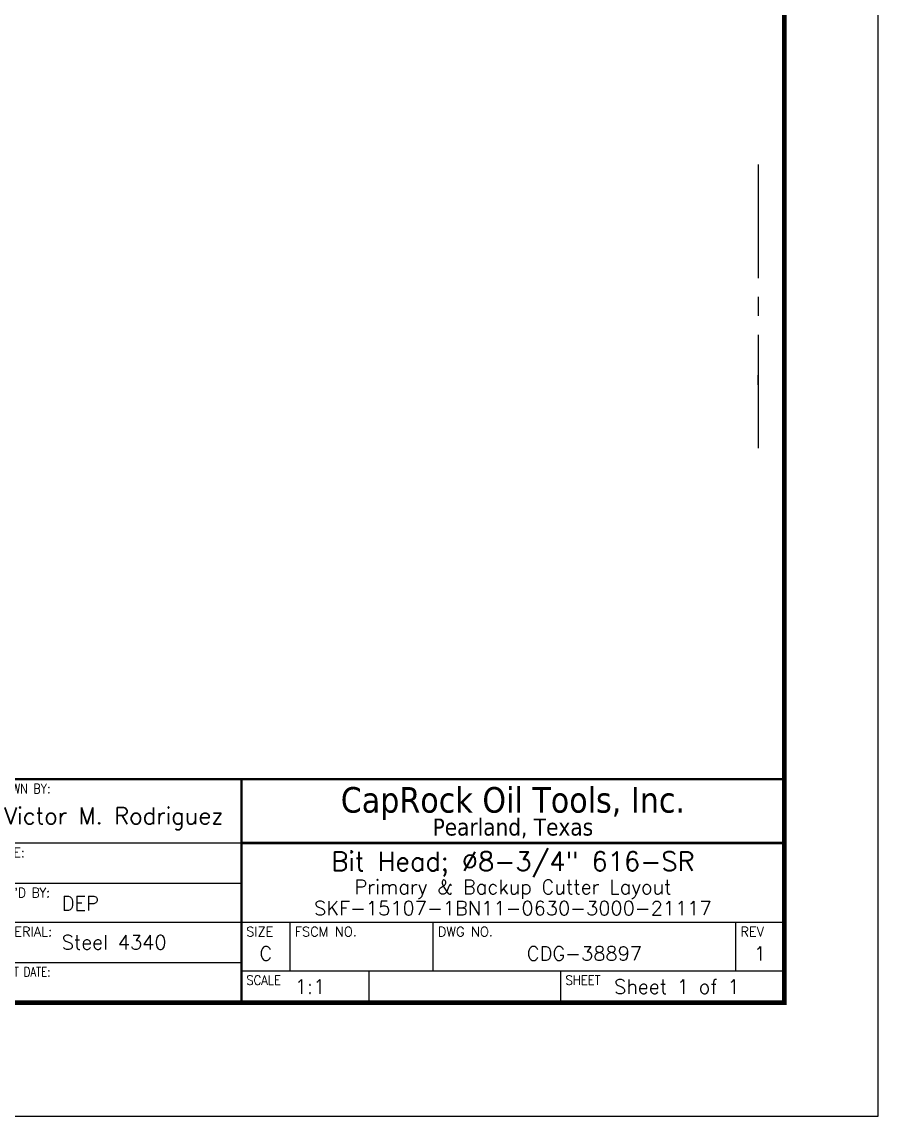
# Model space of a CAD drawing. Extents: x 25.7 to 75.8, y 0 to 21.2.
# Drawn here: x 64 to 69.66, y 0 to 7.23 of the extents above; entities that cross this region are included whole.
import ezdxf
from ezdxf.enums import TextEntityAlignment as Align

# ---------------------------------------------------------------- set-up
doc = ezdxf.new("R2010")
doc.units = 0
doc.header["$MEASUREMENT"] = 0
doc.linetypes.add('CENTER2', pattern=[1.125, 0.75, -0.125, 0.125, -0.125])
doc.layers.get('0').update_dxf_attribs({"linetype": 'CONTINUOUS'})
for name, color, linetype in [('CLine', 5, 'CENTER2'), ('Text', 3, 'CONTINUOUS'), ('Title Block', 7, 'CONTINUOUS')]:
    doc.layers.add(name, color=color, linetype=linetype)
doc.styles.add('Block', font='tahoma.ttf')
doc.styles.add('RomanS', font='romans')

# ---------------------------------------------------------------- blocks, each defined once
blk = doc.blocks.new('COT_cblock')
at = {"layer": 'Title Block'}
for p, q in [((17.7941, 1.8047), (16.1066, 1.8047)), ((16.1066, 1.5389), (17.7941, 1.5389)), ((16.1066, 1.2816), (21.38, 1.2816)), ((18.1147, 0.9609), (18.1147, 1.2816)), ((19.0597, 0.9609), (19.0597, 1.2816)), ((21.0594, 0.9609), (21.0594, 1.2816)), ((16.1066, 1.0158), (17.7941, 1.0158)), ((17.7941, 0.9609), (21.38, 0.9609)), ((18.6378, 0.75), (18.6378, 0.9609)), ((19.9034, 0.75), (19.9034, 0.9609))]:
    blk.add_line(p, q, dxfattribs=at)
at = {"layer": 'Title Block', "color": 8}
blk.add_lwpolyline([(0, 0), (22, 0), (22, 17), (0, 17)], close=True, dxfattribs=at)
at = {"layer": 'Title Block', "const_width": 0.03}
blk.add_lwpolyline([(21.38, 16.25), (0.62, 16.25), (0.62, 0.75), (21.38, 0.75)], close=True, dxfattribs=at)
at = {"layer": 'Title Block', "const_width": 0.0169}
for points in [[(16.1066, 0.75), (16.1066, 2.2266), (21.38, 2.2266)], [(17.7941, 0.75), (17.7941, 2.2266)], [(17.7941, 1.8047), (21.38, 1.8047)]]:
    blk.add_lwpolyline(points, dxfattribs=at)
at = {"layer": 'Title Block', "style": 'RomanS'}
for s, width, p in [('DRAWN BY:', 0.86, (16.1378, 2.1953)), ("CHK'D BY:", 0.91, (16.1378, 1.5077)), ('PRINT DATE:', 0.78, (16.1378, 0.9845)), ('SCALE', 0.9, (17.8253, 0.9297)), ('SHEET', 0.9, (19.9347, 0.9297))]:
    blk.add_text(s, height=0.0625, dxfattribs=dict(at, width=width)).set_placement(p, align=Align.TOP_LEFT)
at = {"layer": 'Title Block', "style": 'Block'}
for s, height, p in [('CapRock Oil Tools, Inc.', 0.16875, (19.587, 2.0898)), ('Pearland, Texas', 0.1125, (19.587, 1.9102))]:
    blk.add_text(s, height=height, dxfattribs=at).set_placement(p, align=Align.MIDDLE_CENTER)
at = {"layer": 'Title Block', "style": 'RomanS'}
for s, p in [('DATE:', (16.1378, 1.7734)), ('MATERIAL:', (16.1378, 1.2503)), ('SIZE', (17.8253, 1.2503)), ('FSCM NO.', (18.1459, 1.2503)), ('DWG NO.', (19.0909, 1.2503)), ('REV', (21.0906, 1.2503))]:
    blk.add_text(s, height=0.0625, dxfattribs=at).set_placement(p, align=Align.TOP_LEFT)
at = {"layer": 'Title Block', "color": 3, "style": 'RomanS'}
blk.add_text('C', height=0.094, dxfattribs=at).set_placement((17.9544, 1.1213), align=Align.TOP_CENTER)
at = {"layer": 'Title Block', "color": 1, "style": 'RomanS', "flags": 8}
for tag, p in [('FNAME', (0.37, 3.75)), ('REVDATE', (0.37, 2.25)), ('USER', (0.37, 0.75))]:
    blk.add_attdef(tag, text='', height=0.047, rotation=90, dxfattribs=at).set_placement(p, align=Align.BOTTOM_LEFT)
at = {"layer": 'Title Block', "color": 3, "style": 'RomanS', "flags": 8}
for tag, height, p in [('DRAWN', 0.11, (16.9503, 1.9844)), ('TITL1', 0.125, (19.587, 1.6835)), ('TITL2', 0.094, (19.587, 1.5143)), ('TITL3', 0.094, (19.587, 1.3739))]:
    blk.add_attdef(tag, text='', height=height, dxfattribs=at).set_placement(p, align=Align.MIDDLE_CENTER)
for tag, p in [('DDATE', (16.6059, 1.6718)), ('CHECK', (16.6059, 1.406)), ('MATRL', (16.6059, 1.1487)), ('PDATE', (16.6059, 0.8829)), ('SCALE', (18.1459, 0.8555)), ('SHEET', (20.2553, 0.8555))]:
    blk.add_attdef(tag, text='', height=0.094, dxfattribs=at).set_placement(p, align=Align.MIDDLE_LEFT)
for tag, p in [('FSCM#', (18.5872, 1.1213)), ('DWG#', (20.0595, 1.1213)), ('REV#', (21.2197, 1.1213))]:
    blk.add_attdef(tag, text='', height=0.094, dxfattribs=at).set_placement(p, align=Align.TOP_CENTER)

msp = doc.modelspace()

# ---------------------------------------------------------------- linework, layer by layer
at = {"layer": 'CLine'}
msp.add_line((68.86192, 6.2877), (68.86192, 4.4127), dxfattribs=at)
at = {"layer": 'Text', "linetype": 'ByBlock'}
msp.add_line((68.86192, 4.83326), (68.86192, 4.89576), dxfattribs=at)

# ---------------------------------------------------------------- block references
ref = msp.add_blockref('COT_cblock', (47.65517, 0))
ref.add_attrib('TITL1', 'Bit Head; Ø8-3/4" 616-SR', dxfattribs={"layer": 'Title Block', "color": 3, "height": 0.125, "style": 'RomanS', "flags": 8}).set_placement((67.24221, 1.68352), align=Align.MIDDLE_CENTER)
ref.add_attrib('TITL2', 'Primary & Backup Cutter Layout', dxfattribs={"layer": 'Title Block', "color": 3, "height": 0.094, "style": 'RomanS', "flags": 8}).set_placement((67.24221, 1.51432), align=Align.MIDDLE_CENTER)
ref.add_attrib('TITL3', 'SKF-15107-1BN11-0630-3000-21117', dxfattribs={"layer": 'Title Block', "color": 3, "height": 0.094, "style": 'RomanS', "flags": 8}).set_placement((67.24221, 1.37392), align=Align.MIDDLE_CENTER)
ref.add_attrib('DWG#', 'CDG-38897', dxfattribs={"layer": 'Title Block', "color": 3, "height": 0.094, "style": 'RomanS', "flags": 8}).set_placement((67.71471, 1.12125), align=Align.TOP_CENTER)
ref.add_attrib('REV#', '1', dxfattribs={"layer": 'Title Block', "color": 3, "height": 0.094, "style": 'RomanS', "flags": 8}).set_placement((68.87486, 1.12125), align=Align.TOP_CENTER)
ref.add_attrib('SHEET', 'Sheet 1 of 1', dxfattribs={"layer": 'Title Block', "color": 3, "height": 0.094, "style": 'RomanS', "flags": 8}).set_placement((67.91049, 0.85547), align=Align.MIDDLE_LEFT)
ref.add_attrib('SCALE', '1:1', dxfattribs={"layer": 'Title Block', "color": 3, "height": 0.094, "style": 'RomanS', "flags": 8}).set_placement((65.80111, 0.85547), align=Align.MIDDLE_LEFT)
ref.add_attrib('DRAWN', 'Victor M. Rodriguez', dxfattribs={"layer": 'Title Block', "color": 3, "height": 0.11, "style": 'RomanS', "flags": 8}).set_placement((64.60549, 1.98437), align=Align.MIDDLE_CENTER)
ref.add_attrib('CHECK', 'DEP', dxfattribs={"layer": 'Title Block', "color": 3, "height": 0.094, "style": 'RomanS', "flags": 8}).set_placement((64.26107, 1.40602), align=Align.MIDDLE_LEFT)
ref.add_attrib('MATRL', 'Steel 4340', dxfattribs={"layer": 'Title Block', "color": 3, "height": 0.094, "style": 'RomanS', "flags": 8}).set_placement((64.26107, 1.14867), align=Align.MIDDLE_LEFT)

doc.saveas('drawing.dxf')
